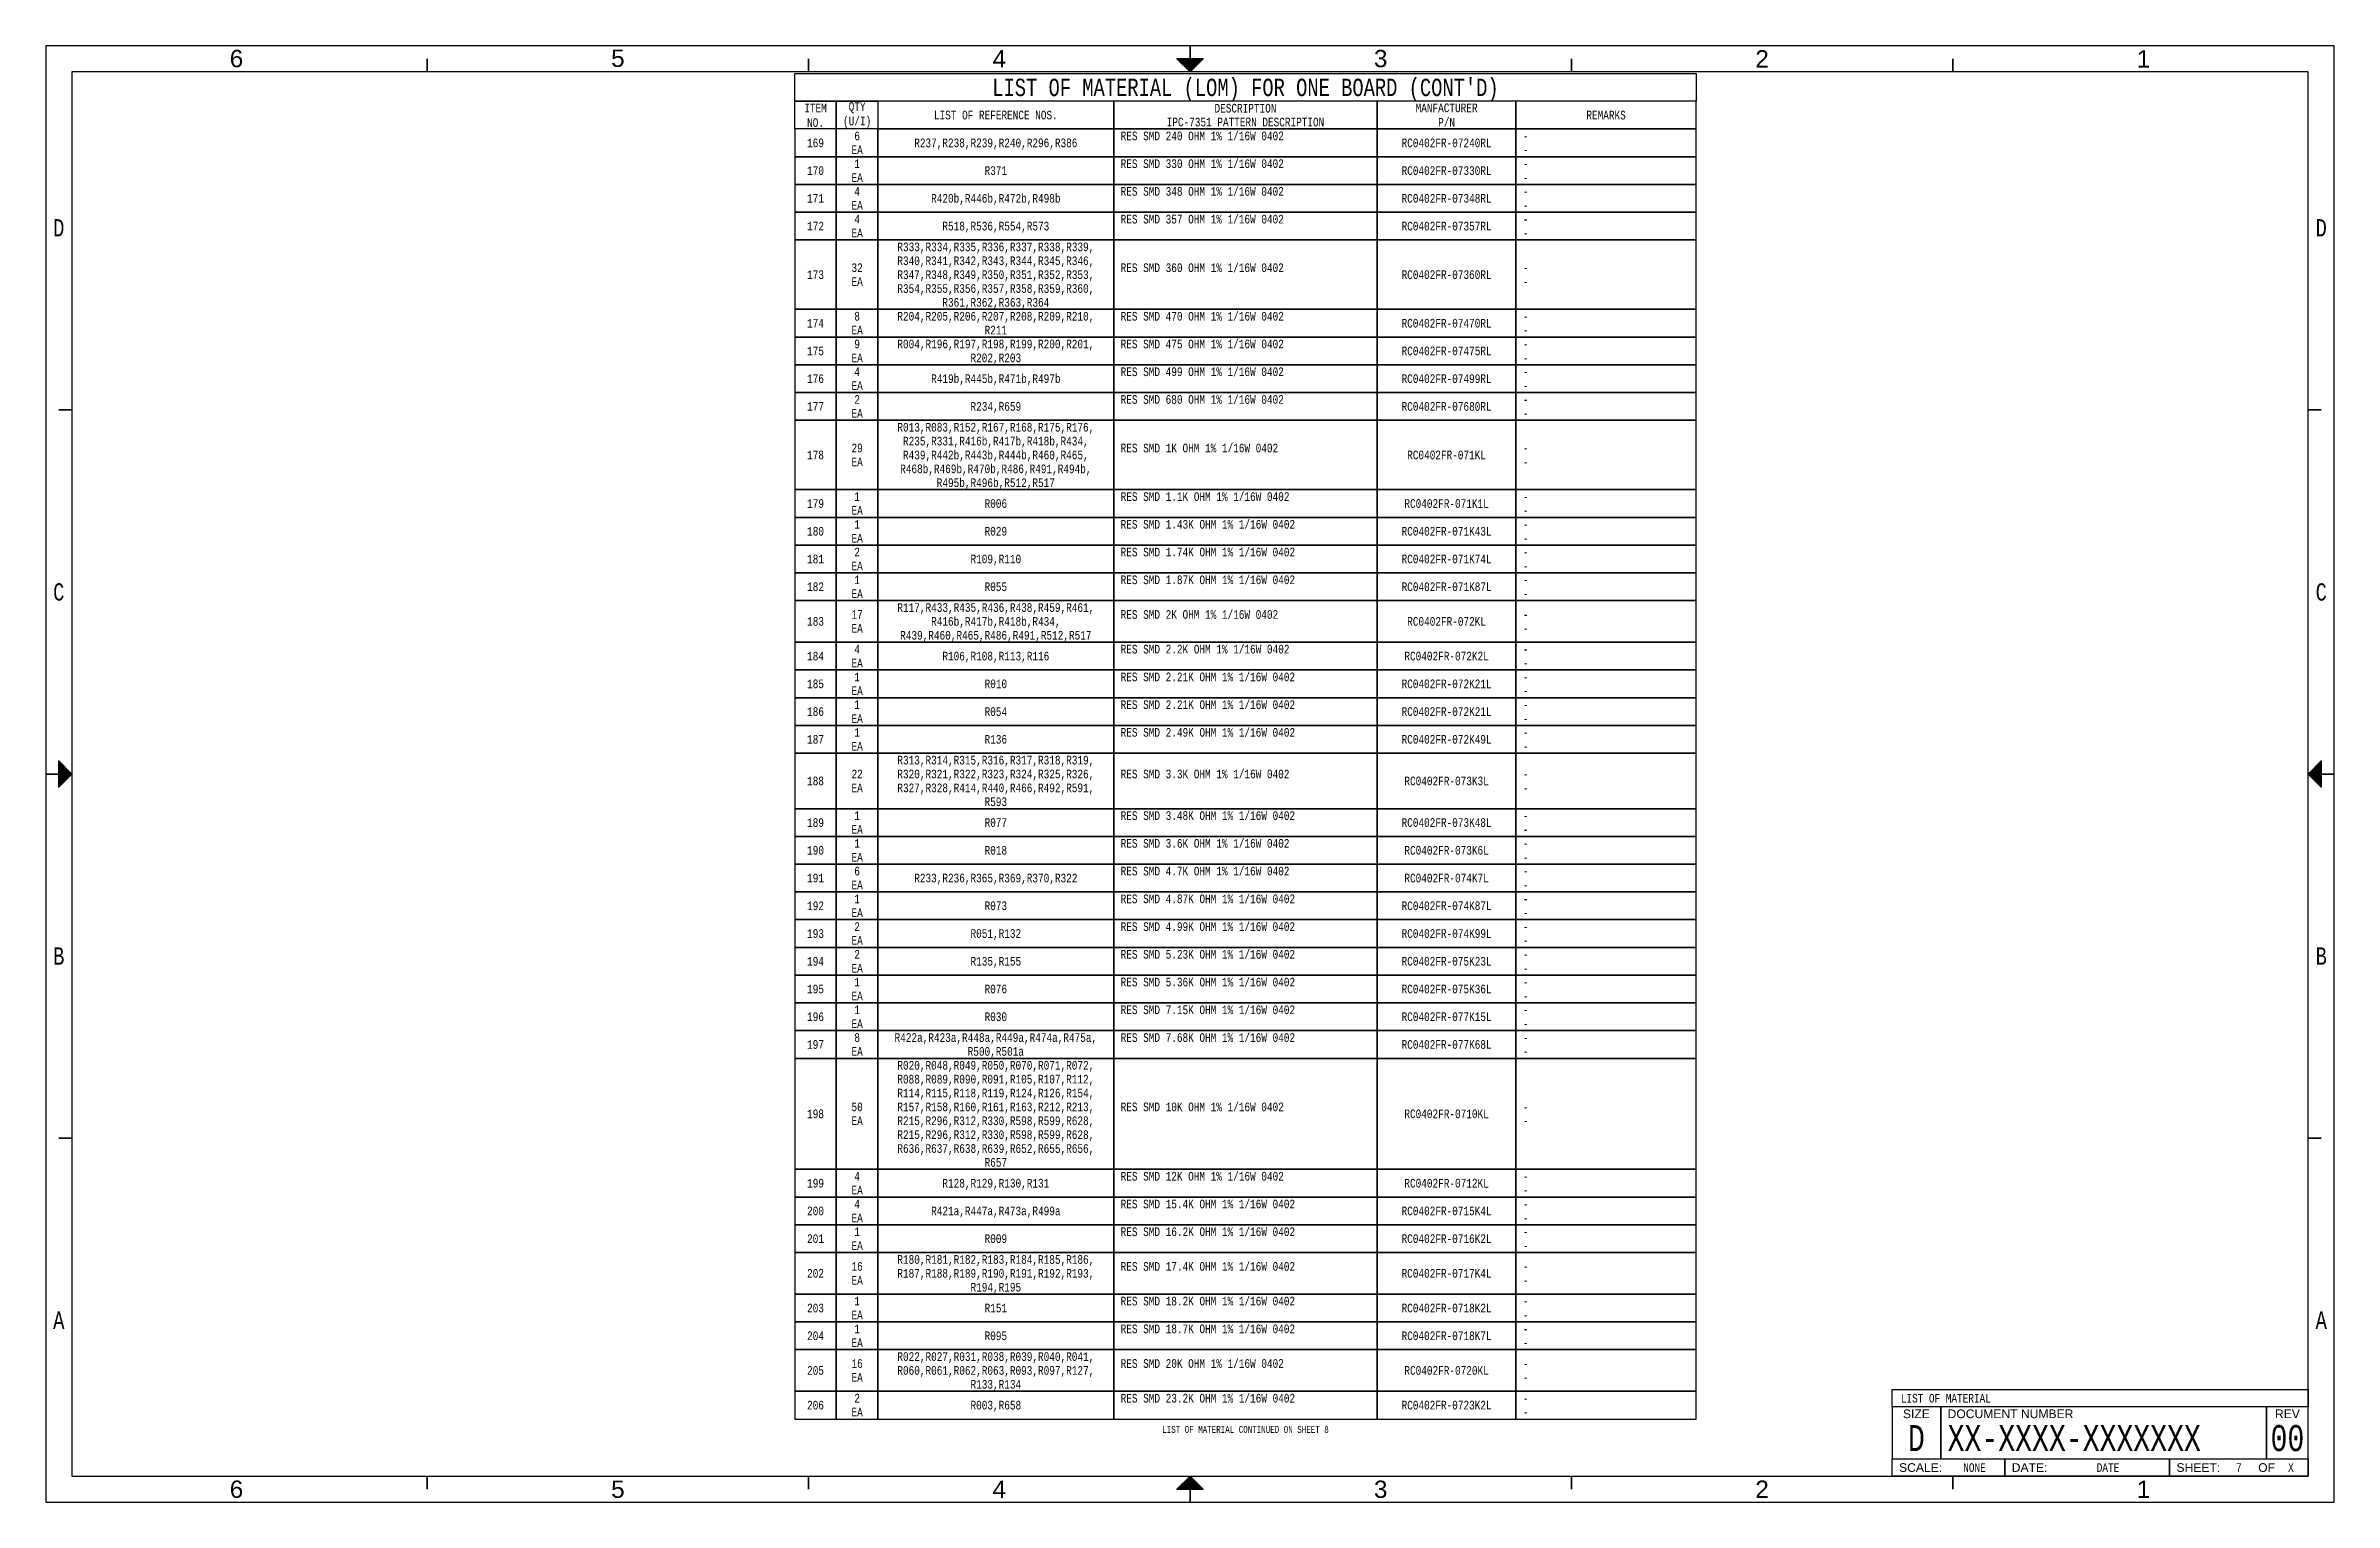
# Paper-space layout '07' of a CAD drawing. Header units: inches. Extents: x 0.2 to 16.8, y 0.2 to 10.8.
import ezdxf
from ezdxf.enums import TextEntityAlignment as Align

# ---------------------------------------------------------------- set-up
doc = ezdxf.new("R2010")
doc.units = ezdxf.units.IN
doc.header["$MEASUREMENT"] = 0
for name, color, linetype in [('BORDER', 13, 'Continuous'), ('SIGNAL', 84, 'Continuous'), ('TEXT', 252, 'Continuous')]:
    doc.layers.add(name, color=color, linetype=linetype)
doc.styles.add('Monotxt_75', font='monotxt.shx', dxfattribs={"width": 0.75})
doc.styles.get("Standard").update_dxf_attribs({"font": 'arial.ttf'})

# ---------------------------------------------------------------- blocks, each defined once
blk = doc.blocks.new('ANSI B Frame')
at = {"layer": 'BORDER', "lineweight": 35}
h = blk.add_hatch(color=256, dxfattribs=at)
h.dxf.hatch_style = 1
h.paths.add_polyline_path([(8.59375, 10.65625), (8.5, 10.65625), (8.5, 10.5625)])
h.paths.add_polyline_path([(8.5, 10.5625), (8.5, 10.65625), (8.40625, 10.65625)])
h = blk.add_hatch(color=256, dxfattribs=at)
h.dxf.hatch_style = 1
h.paths.add_polyline_path([(0.34375, 5.59375), (0.34375, 5.5), (0.4375, 5.5)])
h.paths.add_polyline_path([(0.4375, 5.5), (0.34375, 5.5), (0.34375, 5.40625)])
h = blk.add_hatch(color=256, dxfattribs=at)
h.dxf.hatch_style = 1
h.paths.add_polyline_path([(16.65625, 5.59375), (16.65625, 5.5), (16.5625, 5.5)])
h.paths.add_polyline_path([(16.5625, 5.5), (16.65625, 5.5), (16.65625, 5.40625)])
h = blk.add_hatch(color=256, dxfattribs=at)
h.dxf.hatch_style = 1
h.paths.add_polyline_path([(8.59375, 0.34375), (8.5, 0.34375), (8.5, 0.4375)])
h.paths.add_polyline_path([(8.5, 0.4375), (8.5, 0.34375), (8.40625, 0.34375)])
at = {"layer": 'BORDER'}
for points in [[(0.25, 0.25), (16.75, 0.25), (16.75, 10.75), (0.25, 10.75)], [(0.4375, 0.4375), (16.5625, 0.4375), (16.5625, 10.5625), (0.4375, 10.5625)], [(13.5625, 1.0625), (16.5625, 1.0625), (16.5625, 0.9375), (13.5625, 0.9375)], [(13.5625, 0.9375), (13.5625, 0.5625), (13.9125, 0.5625), (13.9125, 0.9375), (13.9125, 0.5625), (16.2625, 0.5625), (16.2625, 0.9375), (16.2625, 0.5625), (16.5625, 0.5625), (16.5625, 0.9375)], [(16.5625, 0.4375), (15.5625, 0.4375), (15.5625, 0.5625), (15.5625, 0.4375), (14.375, 0.4375), (14.375, 0.5625), (14.375, 0.4375), (13.5625, 0.4375), (13.5625, 0.5625), (16.5625, 0.5625)]]:
    blk.add_lwpolyline(points, close=True, dxfattribs=at)
at = {"layer": 'BORDER', "lineweight": 35}
for points in [[(8.5, 10.5625), (8.5, 10.75)], [(3, 10.65625), (3, 10.5625)], [(5.75, 10.65625), (5.75, 10.5625)], [(11.25, 10.65625), (11.25, 10.5625)], [(14, 10.65625), (14, 10.5625)], [(0.34375, 8.125), (0.4375, 8.125)], [(16.65625, 8.125), (16.5625, 8.125)], [(0.4375, 5.5), (0.25, 5.5)], [(16.5625, 5.5), (16.75, 5.5)], [(0.34375, 2.875), (0.4375, 2.875)], [(16.65625, 2.875), (16.5625, 2.875)], [(3, 0.34375), (3, 0.4375)], [(5.75, 0.34375), (5.75, 0.4375)], [(8.5, 0.4375), (8.5, 0.25)], [(11.25, 0.34375), (11.25, 0.4375)], [(14, 0.34375), (14, 0.4375)]]:
    blk.add_lwpolyline(points, dxfattribs=at)
for points in [[(8.5, 10.5625), (8.59375, 10.65625), (8.40625, 10.65625)], [(0.4375, 5.5), (0.34375, 5.59375), (0.34375, 5.40625)], [(16.5625, 5.5), (16.65625, 5.59375), (16.65625, 5.40625)], [(8.5, 0.4375), (8.59375, 0.34375), (8.40625, 0.34375)]]:
    blk.add_lwpolyline(points, close=True, dxfattribs=at)
at = {"layer": 'BORDER', "style": 'Monotxt_75', "width": 0.75}
for s, p in [('D', (0.34375, 9.4375)), ('D', (16.65625, 9.4375)), ('C', (0.34375, 6.8125)), ('C', (16.65625, 6.8125)), ('B', (0.34375, 4.1875)), ('B', (16.65625, 4.1875)), ('A', (0.34375, 1.5625)), ('A', (16.65625, 1.5625))]:
    blk.add_text(s, height=0.125, dxfattribs=at).set_placement(p, align=Align.MIDDLE_CENTER)
at = {"layer": 'BORDER'}
for s, p in [('SIZE', (13.7375, 0.8875)), ('REV', (16.4125, 0.8875)), ('OF', (16.2625, 0.5))]:
    blk.add_text(s, height=0.0625, dxfattribs=at).set_placement(p, align=Align.MIDDLE_CENTER)
for s, p in [('DOCUMENT NUMBER', (13.9625, 0.8875)), ('SCALE:', (13.6125, 0.5)), ('DATE:', (14.425, 0.5)), ('SHEET:', (15.6125, 0.5))]:
    blk.add_text(s, height=0.0625, dxfattribs=at).set_placement(p, align=Align.MIDDLE_LEFT)
at = {"layer": 'BORDER', "flags": 8}
for tag, p in [('ZN6', (1.625, 10.65787)), ('ZN5', (4.375, 10.66009)), ('ZN4', (7.125, 10.65625)), ('ZN3', (9.875, 10.65796)), ('ZN2', (12.625, 10.65574)), ('ZN1', (15.375, 10.65574)), ('ZN6', (1.625, 0.34375)), ('ZN5', (4.375, 0.34375)), ('ZN4', (7.125, 0.34375)), ('ZN3', (9.875, 0.34375)), ('ZN2', (12.625, 0.34375)), ('ZN1', (15.375, 0.34375))]:
    blk.add_attdef(tag, text='', height=0.125, dxfattribs=at).set_placement(p, align=Align.MIDDLE_CENTER)
at = {"layer": 'TEXT', "style": 'Monotxt_75', "width": 0.75, "flags": 8}
for tag, height, p in [('DESRP', 0.0625, (13.625, 1)), ('DWG_NO', 0.1875, (13.9625, 0.7125))]:
    blk.add_attdef(tag, text='', height=height, dxfattribs=at).set_placement(p, align=Align.MIDDLE_LEFT)
for tag, height, p in [('SHTSZ', 0.1875, (13.7375, 0.7125)), ('REV', 0.1875, (16.4125, 0.7125)), ('SCALE', 0.0625, (14.15625, 0.5)), ('REVDATE', 0.0625, (15.11875, 0.5)), ('CURRSHT', 0.0625, (16.0625, 0.5)), ('LASTSHT', 0.0625, (16.4375, 0.5))]:
    blk.add_attdef(tag, text='', height=height, dxfattribs=at).set_placement(p, align=Align.MIDDLE_CENTER)
blk = doc.blocks.new('LOM_HEADER_CONTD')
at = {"layer": 'BORDER'}
for points in [[(6.5, -0.2), (0, -0.2), (0, 0), (6.5, 0)], [(0, -0.2), (0.3, -0.2), (0.3, -0.4), (0, -0.4)], [(0.3, -0.2), (0.6, -0.2), (0.6, -0.4), (0.3, -0.4)], [(0.6, -0.4), (2.3, -0.4), (2.3, -0.2), (0.6, -0.2)], [(2.3, -0.4), (4.2, -0.4), (4.2, -0.2), (2.3, -0.2)], [(4.2, -0.4), (5.2, -0.4), (5.2, -0.2), (4.2, -0.2)], [(5.2, -0.4), (6.5, -0.4), (6.5, -0.2), (5.2, -0.2)]]:
    blk.add_lwpolyline(points, close=True, dxfattribs=at)
at = {"layer": 'TEXT', "style": 'Monotxt_75', "width": 0.75}
for s, height, p in [("LIST OF MATERIAL (LOM) FOR ONE BOARD (CONT'D)", 0.125, (3.25, -0.1)), ('IPC-7351 PATTERN DESCRIPTION', 0.0625, (3.25, -0.35)), ('DESCRIPTION', 0.0625, (3.25, -0.25)), ('REMARKS', 0.0625, (5.85, -0.3))]:
    blk.add_text(s, height=height, dxfattribs=at).set_placement(p, align=Align.MIDDLE_CENTER)
at = {"layer": 'TEXT', "char_height": 0.0625, "attachment_point": 5, "style": 'Monotxt_75'}
for s, insert, width in [('ITEM\\PNO.', (0.15, -0.302), 0.16406), ('QTY\\P(U/I)', (0.45, -0.3), 0.20312), ('LIST OF REFERENCE NOS.', (1.45, -0.3), 1.1), ('MANFACTURER\\PP/N', (4.7, -0.3), 0.5)]:
    blk.add_mtext(s, dxfattribs=dict(at, insert=insert, width=width))
blk = doc.blocks.new('LOM_REF05L')
at = {"layer": 'BORDER'}
for points in [[(0.3, 0), (0, 0), (0, -0.5), (0.3, -0.5)], [(0.6, 0), (0.3, 0), (0.3, -0.5), (0.6, -0.5)], [(2.3, 0), (0.6, 0), (0.6, -0.5), (2.3, -0.5)], [(4.2, 0), (2.3, 0), (2.3, -0.5), (4.2, -0.5)], [(5.2, 0), (4.2, 0), (4.2, -0.5), (5.2, -0.5)], [(6.5, 0), (5.2, 0), (5.2, -0.5), (6.5, -0.5)]]:
    blk.add_lwpolyline(points, close=True, dxfattribs=at)
at = {"layer": 'TEXT', "style": 'Monotxt_75', "width": 0.75, "flags": 8}
for tag, p in [('REFNOLIST_L1', (1.45, -0.05)), ('REFNOLIST_L2', (1.45, -0.15)), ('ITEM', (0.15, -0.25)), ('QTY', (0.45, -0.2)), ('U/I', (0.45, -0.3)), ('REFNOLIST_L3', (1.45, -0.25)), ('REFNOLIST_L4', (1.45, -0.35)), ('MFGPN', (4.7, -0.25)), ('REFNOLIST_L5', (1.45, -0.45))]:
    blk.add_attdef(tag, text='', height=0.0625, dxfattribs=at).set_placement(p, align=Align.MIDDLE_CENTER)
for tag, p in [('DESCP', (2.35, -0.2)), ('IPC7351CODE', (2.35, -0.3)), ('REMARKS_L1', (5.25, -0.2)), ('REMARKS_L2', (5.25, -0.3))]:
    blk.add_attdef(tag, text='', height=0.0625, dxfattribs=at).set_placement(p, align=Align.MIDDLE_LEFT)
blk = doc.blocks.new('LOM_REF02L')
at = {"layer": 'BORDER'}
for points in [[(0.3, 0), (0, 0), (0, -0.2), (0.3, -0.2)], [(0.6, 0), (0.3, 0), (0.3, -0.2), (0.6, -0.2)], [(2.3, 0), (0.6, 0), (0.6, -0.2), (2.3, -0.2)], [(4.2, 0), (2.3, 0), (2.3, -0.2), (4.2, -0.2)], [(5.2, 0), (4.2, 0), (4.2, -0.2), (5.2, -0.2)], [(6.5, 0), (5.2, 0), (5.2, -0.2), (6.5, -0.2)]]:
    blk.add_lwpolyline(points, close=True, dxfattribs=at)
at = {"layer": 'TEXT', "style": 'Monotxt_75', "width": 0.75, "flags": 8}
for tag, p in [('ITEM', (0.15, -0.1)), ('QTY', (0.45, -0.05)), ('U/I', (0.45, -0.15)), ('REFNOLIST_L1', (1.45, -0.05)), ('REFNOLIST_L2', (1.45, -0.15)), ('MFGPN', (4.7, -0.1))]:
    blk.add_attdef(tag, text='', height=0.0625, dxfattribs=at).set_placement(p, align=Align.MIDDLE_CENTER)
for tag, p in [('DESCP', (2.35, -0.05)), ('IPC7351CODE', (2.35, -0.15)), ('REMARKS_L1', (5.25, -0.05)), ('REMARKS_L2', (5.25, -0.15))]:
    blk.add_attdef(tag, text='', height=0.0625, dxfattribs=at).set_placement(p, align=Align.MIDDLE_LEFT)
blk = doc.blocks.new('LOM_REF01L')
at = {"layer": 'BORDER'}
for points in [[(0.3, 0), (0, 0), (0, -0.2), (0.3, -0.2)], [(0.6, 0), (0.3, 0), (0.3, -0.2), (0.6, -0.2)], [(2.3, 0), (0.6, 0), (0.6, -0.2), (2.3, -0.2)], [(4.2, 0), (2.3, 0), (2.3, -0.2), (4.2, -0.2)], [(5.2, 0), (4.2, 0), (4.2, -0.2), (5.2, -0.2)], [(6.5, 0), (5.2, 0), (5.2, -0.2), (6.5, -0.2)]]:
    blk.add_lwpolyline(points, close=True, dxfattribs=at)
at = {"layer": 'TEXT', "style": 'Monotxt_75', "width": 0.75, "flags": 8}
for tag, p in [('ITEM', (0.15, -0.1)), ('QTY', (0.45, -0.05)), ('U/I', (0.45, -0.15)), ('REFNOLIST', (1.45, -0.1)), ('MFGPN', (4.7, -0.1))]:
    blk.add_attdef(tag, text='', height=0.0625, dxfattribs=at).set_placement(p, align=Align.MIDDLE_CENTER)
for tag, p in [('DESCP', (2.35, -0.05)), ('IPC7351CODE', (2.35, -0.15)), ('REMARKS_L1', (5.25, -0.05)), ('REMARKS_L2', (5.25, -0.15))]:
    blk.add_attdef(tag, text='', height=0.0625, dxfattribs=at).set_placement(p, align=Align.MIDDLE_LEFT)
blk = doc.blocks.new('LOM_REF03L')
at = {"layer": 'BORDER'}
for points in [[(0.3, 0), (0, 0), (0, -0.3), (0.3, -0.3)], [(0.6, 0), (0.3, 0), (0.3, -0.3), (0.6, -0.3)], [(2.3, 0), (0.6, 0), (0.6, -0.3), (2.3, -0.3)], [(4.2, 0), (2.3, 0), (2.3, -0.3), (4.2, -0.3)], [(5.2, 0), (4.2, 0), (4.2, -0.3), (5.2, -0.3)], [(6.5, 0), (5.2, 0), (5.2, -0.3), (6.5, -0.3)]]:
    blk.add_lwpolyline(points, close=True, dxfattribs=at)
at = {"layer": 'TEXT', "style": 'Monotxt_75', "width": 0.75, "flags": 8}
for tag, p in [('ITEM', (0.15, -0.15)), ('QTY', (0.45, -0.1)), ('U/I', (0.45, -0.2)), ('REFNOLIST_L1', (1.45, -0.05)), ('REFNOLIST_L2', (1.45, -0.15)), ('MFGPN', (4.7, -0.15)), ('REFNOLIST_L3', (1.45, -0.25))]:
    blk.add_attdef(tag, text='', height=0.0625, dxfattribs=at).set_placement(p, align=Align.MIDDLE_CENTER)
for tag, p in [('DESCP', (2.35, -0.1)), ('REMARKS_L1', (5.25, -0.1)), ('IPC7351CODE', (2.35, -0.2)), ('REMARKS_L2', (5.25, -0.2))]:
    blk.add_attdef(tag, text='', height=0.0625, dxfattribs=at).set_placement(p, align=Align.MIDDLE_LEFT)
blk = doc.blocks.new('LOM_REF04L')
at = {"layer": 'BORDER'}
for points in [[(0.3, 0), (0, 0), (0, -0.4), (0.3, -0.4)], [(0.6, 0), (0.3, 0), (0.3, -0.4), (0.6, -0.4)], [(2.3, 0), (0.6, 0), (0.6, -0.4), (2.3, -0.4)], [(4.2, 0), (2.3, 0), (2.3, -0.4), (4.2, -0.4)], [(5.2, 0), (4.2, 0), (4.2, -0.4), (5.2, -0.4)], [(6.5, 0), (5.2, 0), (5.2, -0.4), (6.5, -0.4)]]:
    blk.add_lwpolyline(points, close=True, dxfattribs=at)
at = {"layer": 'TEXT', "style": 'Monotxt_75', "width": 0.75, "flags": 8}
for tag, p in [('QTY', (0.45, -0.15)), ('REFNOLIST_L1', (1.45, -0.05)), ('REFNOLIST_L2', (1.45, -0.15)), ('ITEM', (0.15, -0.2)), ('U/I', (0.45, -0.25)), ('REFNOLIST_L3', (1.45, -0.25)), ('REFNOLIST_L4', (1.45, -0.35)), ('MFGPN', (4.7, -0.2))]:
    blk.add_attdef(tag, text='', height=0.0625, dxfattribs=at).set_placement(p, align=Align.MIDDLE_CENTER)
for tag, p in [('DESCP', (2.35, -0.15)), ('REMARKS_L1', (5.25, -0.15)), ('IPC7351CODE', (2.35, -0.25)), ('REMARKS_L2', (5.25, -0.25))]:
    blk.add_attdef(tag, text='', height=0.0625, dxfattribs=at).set_placement(p, align=Align.MIDDLE_LEFT)
blk = doc.blocks.new('LOM_REF1L')
at = {"layer": 'BORDER'}
for points in [[(0.3, 0), (0, 0), (0, -0.2), (0.3, -0.2)], [(0.6, 0), (0.3, 0), (0.3, -0.2), (0.6, -0.2)], [(2.3, 0), (0.6, 0), (0.6, -0.2), (2.3, -0.2)], [(4.2, 0), (2.3, 0), (2.3, -0.2), (4.2, -0.2)], [(5.2, 0), (4.2, 0), (4.2, -0.2), (5.2, -0.2)], [(6.5, 0), (5.2, 0), (5.2, -0.2), (6.5, -0.2)]]:
    blk.add_lwpolyline(points, close=True, dxfattribs=at)
at = {"layer": 'TEXT', "style": 'Monotxt_75', "width": 0.75, "flags": 8}
for tag, p in [('ITEM', (0.15, -0.1)), ('QTY', (0.45, -0.05)), ('U/I', (0.45, -0.15)), ('REFNOLIST', (1.45, -0.1)), ('MFGPN', (4.7, -0.1))]:
    blk.add_attdef(tag, text='', height=0.0625, dxfattribs=at).set_placement(p, align=Align.MIDDLE_CENTER)
for tag, p in [('DESCP', (2.35, -0.05)), ('IPC7351CODE', (2.35, -0.15)), ('REMARKS_L1', (5.25, -0.05)), ('REMARKS_L2', (5.25, -0.15))]:
    blk.add_attdef(tag, text='', height=0.0625, dxfattribs=at).set_placement(p, align=Align.MIDDLE_LEFT)
blk = doc.blocks.new('LOM_REF08L')
at = {"layer": 'BORDER'}
for points in [[(0.3, 0), (0, 0), (0, -0.8), (0.3, -0.8)], [(0.6, 0), (0.3, 0), (0.3, -0.8), (0.6, -0.8)], [(2.3, 0), (0.6, 0), (0.6, -0.8), (2.3, -0.8)], [(4.2, 0), (2.3, 0), (2.3, -0.8), (4.2, -0.8)], [(5.2, 0), (4.2, 0), (4.2, -0.8), (5.2, -0.8)], [(6.5, 0), (5.2, 0), (5.2, -0.8), (6.5, -0.8)]]:
    blk.add_lwpolyline(points, close=True, dxfattribs=at)
at = {"layer": 'TEXT', "style": 'Monotxt_75', "width": 0.75, "flags": 8}
for tag, p in [('REFNOLIST_L1', (1.45, -0.05)), ('REFNOLIST_L2', (1.45, -0.15)), ('QTY', (0.45, -0.35)), ('REFNOLIST_L3', (1.45, -0.25)), ('REFNOLIST_L4', (1.45, -0.35)), ('ITEM', (0.15, -0.4)), ('U/I', (0.45, -0.45)), ('REFNOLIST_L5', (1.45, -0.45)), ('MFGPN', (4.7, -0.4)), ('REFNOLIST_L6', (1.45, -0.55)), ('REFNOLIST_L7', (1.45, -0.65)), ('REFNOLIST_L8', (1.45, -0.75))]:
    blk.add_attdef(tag, text='', height=0.0625, dxfattribs=at).set_placement(p, align=Align.MIDDLE_CENTER)
for tag, p in [('DESCP', (2.35, -0.35)), ('REMARKS_L1', (5.25, -0.35)), ('IPC7351CODE', (2.35, -0.45)), ('REMARKS_L2', (5.25, -0.45))]:
    blk.add_attdef(tag, text='', height=0.0625, dxfattribs=at).set_placement(p, align=Align.MIDDLE_LEFT)

psp = doc.layouts.new('07')

# ---------------------------------------------------------------- block references
ref = psp.add_blockref('ANSI B Frame', (0, 0))
ref.add_attrib('SHTSZ', 'D', dxfattribs={"layer": 'TEXT', "height": 0.1875, "style": 'Monotxt_75', "width": 0.75}).set_placement((13.7375, 0.7125), align=Align.MIDDLE_CENTER)
ref.add_attrib('DWG_NO', 'XX-XXXX-XXXXXXX', dxfattribs={"layer": 'TEXT', "height": 0.1875, "style": 'Monotxt_75', "width": 0.75}).set_placement((13.9625, 0.7125), align=Align.MIDDLE_LEFT)
ref.add_attrib('REV', '00', dxfattribs={"layer": 'TEXT', "height": 0.1875, "style": 'Monotxt_75', "width": 0.75}).set_placement((16.4125, 0.7125), align=Align.MIDDLE_CENTER)
ref.add_attrib('SCALE', 'NONE', dxfattribs={"layer": 'TEXT', "height": 0.0625, "style": 'Monotxt_75', "width": 0.75}).set_placement((14.1562, 0.5), align=Align.MIDDLE_CENTER)
ref.add_attrib('REVDATE', 'DATE', dxfattribs={"layer": 'TEXT', "height": 0.0625, "style": 'Monotxt_75', "width": 0.75}).set_placement((15.1188, 0.5), align=Align.MIDDLE_CENTER)
ref.add_attrib('CURRSHT', '7', dxfattribs={"layer": 'TEXT', "height": 0.0625, "style": 'Monotxt_75', "width": 0.75}).set_placement((16.0625, 0.5), align=Align.MIDDLE_CENTER)
ref.add_attrib('LASTSHT', 'X', dxfattribs={"layer": 'TEXT', "height": 0.0625, "style": 'Monotxt_75', "width": 0.75}).set_placement((16.4375, 0.5), align=Align.MIDDLE_CENTER)
ref.add_attrib('DESRP', 'LIST OF MATERIAL', dxfattribs={"layer": 'TEXT', "height": 0.0625, "style": 'Monotxt_75', "width": 0.75}).set_placement((13.625, 1), align=Align.MIDDLE_LEFT)
ref.add_attrib('ZN1', '1', dxfattribs={"layer": 'BORDER', "height": 0.125}).set_placement((15.375, 0.3438), align=Align.MIDDLE_CENTER)
ref.add_attrib('ZN1', '1', dxfattribs={"layer": 'BORDER', "height": 0.125}).set_placement((15.375, 10.6557), align=Align.MIDDLE_CENTER)
ref.add_attrib('ZN2', '2', dxfattribs={"layer": 'BORDER', "height": 0.125}).set_placement((12.625, 0.3438), align=Align.MIDDLE_CENTER)
ref.add_attrib('ZN2', '2', dxfattribs={"layer": 'BORDER', "height": 0.125}).set_placement((12.625, 10.6557), align=Align.MIDDLE_CENTER)
ref.add_attrib('ZN3', '3', dxfattribs={"layer": 'BORDER', "height": 0.125}).set_placement((9.875, 0.3438), align=Align.MIDDLE_CENTER)
ref.add_attrib('ZN3', '3', dxfattribs={"layer": 'BORDER', "height": 0.125}).set_placement((9.875, 10.658), align=Align.MIDDLE_CENTER)
ref.add_attrib('ZN4', '4', dxfattribs={"layer": 'BORDER', "height": 0.125}).set_placement((7.125, 0.3438), align=Align.MIDDLE_CENTER)
ref.add_attrib('ZN4', '4', dxfattribs={"layer": 'BORDER', "height": 0.125}).set_placement((7.125, 10.6562), align=Align.MIDDLE_CENTER)
ref.add_attrib('ZN5', '5', dxfattribs={"layer": 'BORDER', "height": 0.125}).set_placement((4.375, 0.3438), align=Align.MIDDLE_CENTER)
ref.add_attrib('ZN5', '5', dxfattribs={"layer": 'BORDER', "height": 0.125}).set_placement((4.375, 10.6601), align=Align.MIDDLE_CENTER)
ref.add_attrib('ZN6', '6', dxfattribs={"layer": 'BORDER', "height": 0.125}).set_placement((1.625, 0.3438), align=Align.MIDDLE_CENTER)
ref.add_attrib('ZN6', '6', dxfattribs={"layer": 'BORDER', "height": 0.125}).set_placement((1.625, 10.6579), align=Align.MIDDLE_CENTER)
for name, p, values in [('LOM_REF1L', (5.65, 10.15), {'ITEM': '169', 'QTY': '6', 'U/I': 'EA', 'REFNOLIST': 'R237,R238,R239,R240,R296,R386', 'DESCP': 'RES SMD 240 OHM 1% 1/16W 0402', 'MFGPN': 'RC0402FR-07240RL', 'REMARKS_L1': '-', 'REMARKS_L2': '-'}), ('LOM_REF1L', (5.65, 9.95), {'ITEM': '170', 'QTY': '1', 'U/I': 'EA', 'REFNOLIST': 'R371', 'DESCP': 'RES SMD 330 OHM 1% 1/16W 0402', 'MFGPN': 'RC0402FR-07330RL', 'REMARKS_L1': '-', 'REMARKS_L2': '-'}), ('LOM_REF01L', (5.65, 9.75), {'ITEM': '171', 'QTY': '4', 'U/I': 'EA', 'REFNOLIST': 'R420b,R446b,R472b,R498b', 'DESCP': 'RES SMD 348 OHM 1% 1/16W 0402', 'MFGPN': 'RC0402FR-07348RL', 'REMARKS_L1': '-', 'REMARKS_L2': '-'}), ('LOM_REF1L', (5.65, 9.55), {'ITEM': '172', 'QTY': '4', 'U/I': 'EA', 'REFNOLIST': 'R518,R536,R554,R573', 'DESCP': 'RES SMD 357 OHM 1% 1/16W 0402', 'MFGPN': 'RC0402FR-07357RL', 'REMARKS_L1': '-', 'REMARKS_L2': '-'}), ('LOM_REF05L', (5.65, 9.35), {'ITEM': '173', 'QTY': '32', 'U/I': 'EA', 'REFNOLIST_L1': 'R333,R334,R335,R336,R337,R338,R339,', 'REFNOLIST_L2': 'R340,R341,R342,R343,R344,R345,R346,', 'REFNOLIST_L3': 'R347,R348,R349,R350,R351,R352,R353,', 'REFNOLIST_L4': 'R354,R355,R356,R357,R358,R359,R360,', 'REFNOLIST_L5': 'R361,R362,R363,R364', 'DESCP': 'RES SMD 360 OHM 1% 1/16W 0402', 'MFGPN': 'RC0402FR-07360RL', 'REMARKS_L1': '-', 'REMARKS_L2': '-'}), ('LOM_REF02L', (5.65, 8.85), {'ITEM': '174', 'QTY': '8', 'U/I': 'EA', 'REFNOLIST_L1': 'R204,R205,R206,R207,R208,R209,R210,', 'REFNOLIST_L2': 'R211', 'DESCP': 'RES SMD 470 OHM 1% 1/16W 0402', 'MFGPN': 'RC0402FR-07470RL', 'REMARKS_L1': '-', 'REMARKS_L2': '-'}), ('LOM_REF02L', (5.65, 8.65), {'ITEM': '175', 'QTY': '9', 'U/I': 'EA', 'REFNOLIST_L1': 'R004,R196,R197,R198,R199,R200,R201,', 'REFNOLIST_L2': 'R202,R203', 'DESCP': 'RES SMD 475 OHM 1% 1/16W 0402', 'MFGPN': 'RC0402FR-07475RL', 'REMARKS_L1': '-', 'REMARKS_L2': '-'}), ('LOM_REF01L', (5.65, 8.45), {'ITEM': '176', 'QTY': '4', 'U/I': 'EA', 'REFNOLIST': 'R419b,R445b,R471b,R497b', 'DESCP': 'RES SMD 499 OHM 1% 1/16W 0402', 'MFGPN': 'RC0402FR-07499RL', 'REMARKS_L1': '-', 'REMARKS_L2': '-'}), ('LOM_REF01L', (5.65, 8.25), {'ITEM': '177', 'QTY': '2', 'U/I': 'EA', 'REFNOLIST': 'R234,R659', 'DESCP': 'RES SMD 680 OHM 1% 1/16W 0402', 'MFGPN': 'RC0402FR-07680RL', 'REMARKS_L1': '-', 'REMARKS_L2': '-'}), ('LOM_REF05L', (5.65, 8.05), {'ITEM': '178', 'QTY': '29', 'U/I': 'EA', 'REFNOLIST_L1': 'R013,R083,R152,R167,R168,R175,R176,', 'REFNOLIST_L2': 'R235,R331,R416b,R417b,R418b,R434,', 'REFNOLIST_L3': 'R439,R442b,R443b,R444b,R460,R465,', 'REFNOLIST_L4': 'R468b,R469b,R470b,R486,R491,R494b,', 'REFNOLIST_L5': 'R495b,R496b,R512,R517', 'DESCP': 'RES SMD 1K OHM 1% 1/16W 0402', 'MFGPN': 'RC0402FR-071KL', 'REMARKS_L1': '-', 'REMARKS_L2': '-'}), ('LOM_REF01L', (5.65, 7.55), {'ITEM': '179', 'QTY': '1', 'U/I': 'EA', 'REFNOLIST': 'R006', 'DESCP': 'RES SMD 1.1K OHM 1% 1/16W 0402', 'MFGPN': 'RC0402FR-071K1L', 'REMARKS_L1': '-', 'REMARKS_L2': '-'}), ('LOM_REF01L', (5.65, 7.35), {'ITEM': '180', 'QTY': '1', 'U/I': 'EA', 'REFNOLIST': 'R029', 'DESCP': 'RES SMD 1.43K OHM 1% 1/16W 0402', 'MFGPN': 'RC0402FR-071K43L', 'REMARKS_L1': '-', 'REMARKS_L2': '-'}), ('LOM_REF01L', (5.65, 7.15), {'ITEM': '181', 'QTY': '2', 'U/I': 'EA', 'REFNOLIST': 'R109,R110', 'DESCP': 'RES SMD 1.74K OHM 1% 1/16W 0402', 'MFGPN': 'RC0402FR-071K74L', 'REMARKS_L1': '-', 'REMARKS_L2': '-'}), ('LOM_REF01L', (5.65, 6.95), {'ITEM': '182', 'QTY': '1', 'U/I': 'EA', 'REFNOLIST': 'R055', 'DESCP': 'RES SMD 1.87K OHM 1% 1/16W 0402', 'MFGPN': 'RC0402FR-071K87L', 'REMARKS_L1': '-', 'REMARKS_L2': '-'}), ('LOM_REF03L', (5.65, 6.75), {'ITEM': '183', 'QTY': '17', 'U/I': 'EA', 'REFNOLIST_L1': 'R117,R433,R435,R436,R438,R459,R461,', 'REFNOLIST_L2': 'R416b,R417b,R418b,R434,', 'REFNOLIST_L3': 'R439,R460,R465,R486,R491,R512,R517', 'DESCP': 'RES SMD 2K OHM 1% 1/16W 0402', 'MFGPN': 'RC0402FR-072KL', 'REMARKS_L1': '-', 'REMARKS_L2': '-'}), ('LOM_REF01L', (5.65, 6.45), {'ITEM': '184', 'QTY': '4', 'U/I': 'EA', 'REFNOLIST': 'R106,R108,R113,R116', 'DESCP': 'RES SMD 2.2K OHM 1% 1/16W 0402', 'MFGPN': 'RC0402FR-072K2L', 'REMARKS_L1': '-', 'REMARKS_L2': '-'}), ('LOM_REF01L', (5.65, 6.25), {'ITEM': '185', 'QTY': '1', 'U/I': 'EA', 'REFNOLIST': 'R010', 'DESCP': 'RES SMD 2.21K OHM 1% 1/16W 0402', 'MFGPN': 'RC0402FR-072K21L', 'REMARKS_L1': '-', 'REMARKS_L2': '-'}), ('LOM_REF01L', (5.65, 6.05), {'ITEM': '186', 'QTY': '1', 'U/I': 'EA', 'REFNOLIST': 'R054', 'DESCP': 'RES SMD 2.21K OHM 1% 1/16W 0402', 'MFGPN': 'RC0402FR-072K21L', 'REMARKS_L1': '-', 'REMARKS_L2': '-'}), ('LOM_REF01L', (5.65, 5.85), {'ITEM': '187', 'QTY': '1', 'U/I': 'EA', 'REFNOLIST': 'R136', 'DESCP': 'RES SMD 2.49K OHM 1% 1/16W 0402', 'MFGPN': 'RC0402FR-072K49L', 'REMARKS_L1': '-', 'REMARKS_L2': '-'}), ('LOM_REF04L', (5.65, 5.65), {'ITEM': '188', 'QTY': '22', 'U/I': 'EA', 'REFNOLIST_L1': 'R313,R314,R315,R316,R317,R318,R319,', 'REFNOLIST_L2': 'R320,R321,R322,R323,R324,R325,R326,', 'REFNOLIST_L3': 'R327,R328,R414,R440,R466,R492,R591,', 'REFNOLIST_L4': 'R593', 'DESCP': 'RES SMD 3.3K OHM 1% 1/16W 0402', 'MFGPN': 'RC0402FR-073K3L', 'REMARKS_L1': '-', 'REMARKS_L2': '-'}), ('LOM_REF01L', (5.65, 5.25), {'ITEM': '189', 'QTY': '1', 'U/I': 'EA', 'REFNOLIST': 'R077', 'DESCP': 'RES SMD 3.48K OHM 1% 1/16W 0402', 'MFGPN': 'RC0402FR-073K48L', 'REMARKS_L1': '-', 'REMARKS_L2': '-'}), ('LOM_REF01L', (5.65, 5.05), {'ITEM': '190', 'QTY': '1', 'U/I': 'EA', 'REFNOLIST': 'R018', 'DESCP': 'RES SMD 3.6K OHM 1% 1/16W 0402', 'MFGPN': 'RC0402FR-073K6L', 'REMARKS_L1': '-', 'REMARKS_L2': '-'}), ('LOM_REF01L', (5.65, 4.85), {'ITEM': '191', 'QTY': '6', 'U/I': 'EA', 'REFNOLIST': 'R233,R236,R365,R369,R370,R322', 'DESCP': 'RES SMD 4.7K OHM 1% 1/16W 0402', 'MFGPN': 'RC0402FR-074K7L', 'REMARKS_L1': '-', 'REMARKS_L2': '-'}), ('LOM_REF01L', (5.65, 4.65), {'ITEM': '192', 'QTY': '1', 'U/I': 'EA', 'REFNOLIST': 'R073', 'DESCP': 'RES SMD 4.87K OHM 1% 1/16W 0402 ', 'MFGPN': 'RC0402FR-074K87L', 'REMARKS_L1': '-', 'REMARKS_L2': '-'}), ('LOM_REF01L', (5.65, 4.45), {'ITEM': '193', 'QTY': '2', 'U/I': 'EA', 'REFNOLIST': 'R051,R132', 'DESCP': 'RES SMD 4.99K OHM 1% 1/16W 0402', 'MFGPN': 'RC0402FR-074K99L', 'REMARKS_L1': '-', 'REMARKS_L2': '-'}), ('LOM_REF01L', (5.65, 4.25), {'ITEM': '194', 'QTY': '2', 'U/I': 'EA', 'REFNOLIST': 'R135,R155', 'DESCP': 'RES SMD 5.23K OHM 1% 1/16W 0402', 'MFGPN': 'RC0402FR-075K23L', 'REMARKS_L1': '-', 'REMARKS_L2': '-'}), ('LOM_REF01L', (5.65, 4.05), {'ITEM': '195', 'QTY': '1', 'U/I': 'EA', 'REFNOLIST': 'R076', 'DESCP': 'RES SMD 5.36K OHM 1% 1/16W 0402', 'MFGPN': 'RC0402FR-075K36L', 'REMARKS_L1': '-', 'REMARKS_L2': '-'}), ('LOM_REF01L', (5.65, 3.85), {'ITEM': '196', 'QTY': '1', 'U/I': 'EA', 'REFNOLIST': 'R030', 'DESCP': 'RES SMD 7.15K OHM 1% 1/16W 0402 ', 'MFGPN': 'RC0402FR-077K15L', 'REMARKS_L1': '-', 'REMARKS_L2': '-'}), ('LOM_REF02L', (5.65, 3.65), {'ITEM': '197', 'QTY': '8', 'U/I': 'EA', 'REFNOLIST_L1': 'R422a,R423a,R448a,R449a,R474a,R475a,', 'REFNOLIST_L2': 'R500,R501a', 'DESCP': 'RES SMD 7.68K OHM 1% 1/16W 0402', 'MFGPN': 'RC0402FR-077K68L', 'REMARKS_L1': '-', 'REMARKS_L2': '-'}), ('LOM_REF01L', (5.65, 2.65), {'ITEM': '199', 'QTY': '4', 'U/I': 'EA', 'REFNOLIST': 'R128,R129,R130,R131', 'DESCP': 'RES SMD 12K OHM 1% 1/16W 0402', 'MFGPN': 'RC0402FR-0712KL', 'REMARKS_L1': '-', 'REMARKS_L2': '-'}), ('LOM_REF01L', (5.65, 2.45), {'ITEM': '200', 'QTY': '4', 'U/I': 'EA', 'REFNOLIST': 'R421a,R447a,R473a,R499a', 'DESCP': 'RES SMD 15.4K OHM 1% 1/16W 0402', 'MFGPN': 'RC0402FR-0715K4L', 'REMARKS_L1': '-', 'REMARKS_L2': '-'}), ('LOM_REF01L', (5.65, 2.25), {'ITEM': '201', 'QTY': '1', 'U/I': 'EA', 'REFNOLIST': 'R009', 'DESCP': 'RES SMD 16.2K OHM 1% 1/16W 0402', 'MFGPN': 'RC0402FR-0716K2L', 'REMARKS_L1': '-', 'REMARKS_L2': '-'}), ('LOM_REF03L', (5.65, 2.05), {'ITEM': '202', 'QTY': '16', 'U/I': 'EA', 'REFNOLIST_L1': 'R180,R181,R182,R183,R184,R185,R186,', 'REFNOLIST_L2': 'R187,R188,R189,R190,R191,R192,R193,', 'REFNOLIST_L3': 'R194,R195', 'DESCP': 'RES SMD 17.4K OHM 1% 1/16W 0402', 'MFGPN': 'RC0402FR-0717K4L', 'REMARKS_L1': '-', 'REMARKS_L2': '-'}), ('LOM_REF01L', (5.65, 1.75), {'ITEM': '203', 'QTY': '1', 'U/I': 'EA', 'REFNOLIST': 'R151', 'DESCP': 'RES SMD 18.2K OHM 1% 1/16W 0402', 'MFGPN': 'RC0402FR-0718K2L', 'REMARKS_L1': '-', 'REMARKS_L2': '-'}), ('LOM_REF01L', (5.65, 1.55), {'ITEM': '204', 'QTY': '1', 'U/I': 'EA', 'REFNOLIST': 'R095', 'DESCP': 'RES SMD 18.7K OHM 1% 1/16W 0402', 'MFGPN': 'RC0402FR-0718K7L', 'REMARKS_L1': '-', 'REMARKS_L2': '-'}), ('LOM_REF03L', (5.65, 1.35), {'ITEM': '205', 'QTY': '16', 'U/I': 'EA', 'REFNOLIST_L1': 'R022,R027,R031,R038,R039,R040,R041,', 'REFNOLIST_L2': 'R060,R061,R062,R063,R093,R097,R127,', 'REFNOLIST_L3': 'R133,R134', 'DESCP': 'RES SMD 20K OHM 1% 1/16W 0402', 'MFGPN': 'RC0402FR-0720KL', 'REMARKS_L1': '-', 'REMARKS_L2': '-'}), ('LOM_REF01L', (5.65, 1.05), {'ITEM': '206', 'QTY': '2', 'U/I': 'EA', 'REFNOLIST': 'R003,R658', 'DESCP': 'RES SMD 23.2K OHM 1% 1/16W 0402', 'MFGPN': 'RC0402FR-0723K2L', 'REMARKS_L1': '-', 'REMARKS_L2': '-'})]:
    psp.add_blockref(name, p).add_auto_attribs(values)
at = {"layer": 'SIGNAL'}
psp.add_blockref('LOM_HEADER_CONTD', (5.65, 10.55), dxfattribs=at)
psp.add_blockref('LOM_REF08L', (5.65, 3.45), dxfattribs=at).add_auto_attribs({'ITEM': '198', 'QTY': '50', 'U/I': 'EA', 'REFNOLIST_L1': 'R020,R048,R049,R050,R070,R071,R072,', 'REFNOLIST_L2': 'R088,R089,R090,R091,R105,R107,R112,', 'REFNOLIST_L3': 'R114,R115,R118,R119,R124,R126,R154,', 'REFNOLIST_L4': 'R157,R158,R160,R161,R163,R212,R213,', 'REFNOLIST_L5': 'R215,R296,R312,R330,R598,R599,R628,', 'REFNOLIST_L6': 'R215,R296,R312,R330,R598,R599,R628,', 'REFNOLIST_L7': 'R636,R637,R638,R639,R652,R655,R656,', 'REFNOLIST_L8': 'R657', 'DESCP': 'RES SMD 10K OHM 1% 1/16W 0402', 'MFGPN': 'RC0402FR-0710KL', 'REMARKS_L1': '-', 'REMARKS_L2': '-'})

# ---------------------------------------------------------------- texts
at = {"layer": 'TEXT', "style": 'Monotxt_75', "width": 0.75}
psp.add_text('LIST OF MATERIAL CONTINUED ON SHEET 8', height=0.05, dxfattribs=at).set_placement((8.9, 0.8), align=Align.TOP_CENTER)

doc.saveas('drawing.dxf')
